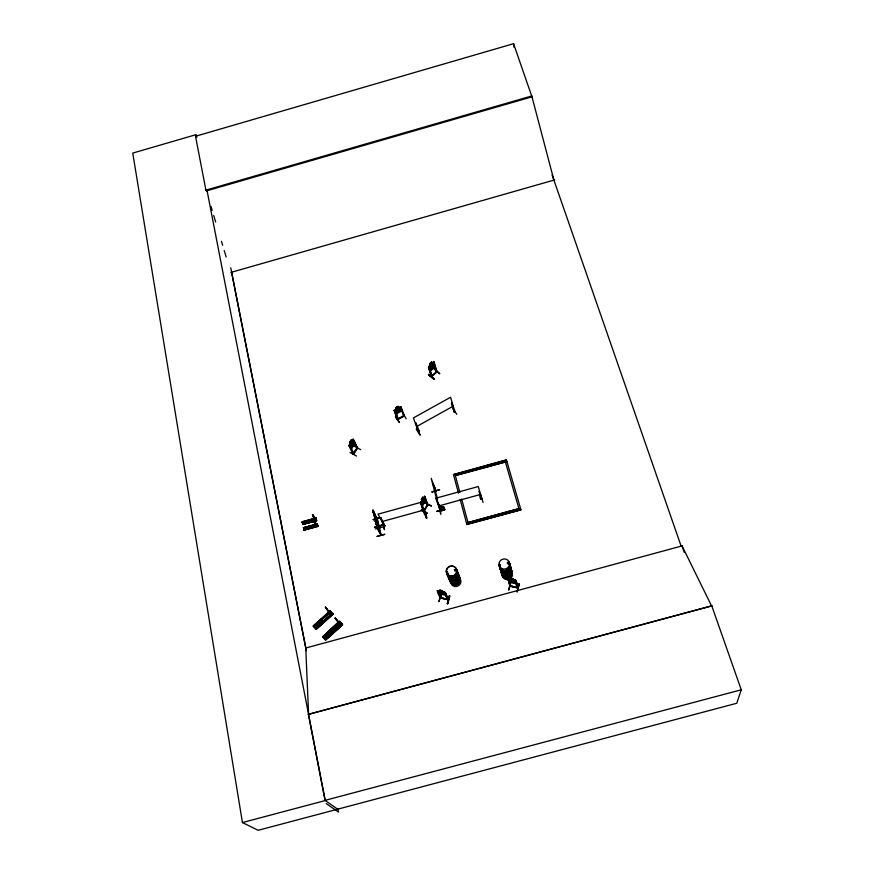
<?xml version="1.0" encoding="UTF-8"?>
<svg xmlns="http://www.w3.org/2000/svg" width="874" height="874" viewBox="0 0 874 874"><rect width="100%" height="100%" fill="white"/><g stroke="black" fill="none" stroke-linecap="round" stroke-linejoin="round"><path stroke-width="1.31" d="M403.58 416.079L404.345 415.565M440.627 510.154L437.83 502.812M432.761 483.256L436.093 491.33L432.849 483.584M317.251 523.613L317.852 526.41L303.933 529.961L303.431 527.426L303.606 528.246L317.437 524.455L317.251 523.624L303.497 527.754M317.852 526.377L317.677 525.558M317.677 525.908L303.89 529.906L317.688 525.624L303.835 529.491L304.01 530.201L317.841 526.356M316.486 519.921L302.677 523.854L316.475 520.041M316.661 520.74L316.486 519.932L302.677 523.723L302.852 524.575L316.65 520.718L302.732 524.258L302.229 521.844L316.071 517.998L316.246 518.828L302.448 522.641L302.229 521.844L302.448 522.608M302.382 522.444L316.06 518.107L316.563 520.511L302.797 524.378M356.516 456.053L349.971 452.481M422.94 500.649L423.715 497.798L423.3 500.299L424.655 499.95L423.114 500.944L422.317 503.795L422.732 501.217L421.443 501.534L422.994 500.496M422.503 505.74L421.607 505.543L422.492 505.827L425.572 500.573L425.66 498.879L424.633 496.323L423.114 498.322L422.721 497.372M424.633 496.323L425.572 500.573M374.902 515.376L374.4 514.961C372.346 507.466 374.553 518.107 374.64 515.955L375.569 518.621L374.749 515.212L377.229 524.334M303.529 527.896L317.349 524.083L303.606 528.278M302.273 521.789L316.082 518.053M302.382 522.39L316.169 518.468M423.519 510.853L424.196 510.416M423.682 510.973L427.495 504.888M427.178 504.735L427.583 505.248L427.462 504.265M353.172 454.283C366.228 434.859 344.673 466.945 357.204 447.63M353.074 453.923L353.489 453.289M441.348 509.498L441.851 506.702L443.948 508.548L443.326 509.782L441.905 509.935L441.108 508.843L441.665 506.833M508.581 562.987L508.493 562.463M508.876 562.911L507.903 563.643M499.655 565.489L500.31 564.844M499.731 565.194L500.431 565.27M500.147 564.888L500.31 565.478M501.272 570.941L501.272 570.318M431.505 365.452L429.702 365.747L431.243 365.977L430.478 368.446L431.701 365.856L433.602 365.496L431.985 365.277L432.761 362.907L431.592 365.321M440.616 510.11L437.743 502.474M440.911 509.99L440.682 510.383M456.152 570.165L454.851 570.7M435.908 490.729L436.082 491.264M454.819 569.979L454.819 570.766M377.076 523.023L376.377 518.959L376.792 521.8M308.369 714.364L711.775 605.868L308.369 714.364L325.03 800.376L337.67 809.204M316.705 524.706L316.923 524.018L317.535 525.252L317.022 524.334M315.962 518.653L315.252 519.167M316.301 524.192L314.738 521.538L316.65 525.809L314.695 523.395M454.786 411.392L454.141 411.807M454.174 411.709L454.884 411.676L450.558 397.266L413.402 417.925L418.515 431.942C417.652 431.374 415.718 421.126 415.478 423.42M314.738 521.538L314.105 520.576L314.607 521.155M307.582 521.308L307.976 522.029M308.708 521.614L308.314 520.893M313.897 518.326L313.482 517.31M314.083 520.707L313.69 520.412M441.96 506.712L443.326 509.782M419.094 431.243L418.406 431.658L418.985 431.352M434.039 379.021L428.478 374.651L434.017 378.824M398.194 418.701C398.533 421.781 396.293 408.77 394.24 410.791L397.681 419.64L404.465 415.871M398.358 419.291L397.441 419.083L397.867 419.618L394.229 410.299M403.591 415.98L404.214 415.358M397.506 419.083L403.504 415.86M404.236 415.696L397.637 419.389L398.315 419.017M397.823 409.469L399.418 407.382L398.457 409.414L400.445 409.808L398.096 409.895L396.556 412.015L397.528 409.928L395.638 409.48L397.867 409.338M401.942 409.491L401.701 411.009L396.392 413.872L395.321 413.26M401.625 411.009L402.062 409.524M377.207 518.588L377.164 519.604L373.056 511.913L374.957 517.998L379.032 525.984C376.181 527.601 370.882 499.251 373.711 514.01M378.977 527.809L380.835 535.325M381.064 535.052L376.923 527.459L377.36 528.06M381.031 534.975L379.502 528.125L375.296 520.139L378.136 525.165L376.137 517.747L378.049 525.187M376.825 518.533L378.65 525.951M517.146 587.328L517.288 587.962L517.342 587.284M517.332 587.328L517.244 587.896M510.777 586.225L517.911 587.415M517.08 591.862L519.047 583.832L517.189 591.862M517.867 590.649L519.112 583.854M509.848 585.951L510.722 586.443L510.678 585.766M513.289 579.582L516.064 580.576L518.031 587.754L509.99 585.635M515.114 580.085L508.821 578.566L513.06 578.741L513.267 579.67L512.951 578.839L510.416 578.26L510.667 579.014L509.4 578.981L509.837 580.533L513.89 582.073L515.059 581.723L514.633 580.172L513.202 579.582M515.431 581.199L516.239 581.101L515.431 581.199L517.146 587.841L515.496 580.926M516.064 580.576L515.103 580.019M481.803 498.945L481.257 499.098M507.925 578.73L508.843 578.686M515.999 580.478L518.02 588.082L509.935 586.236L508.165 579.265L508.908 579.429L510.82 586.399M510.11 585.635L510.722 586.443L508.908 579.429M508.526 589.884L510.962 582.128M508.876 589.95L510.886 582.084M440.135 510.055L441.162 510.329L440.332 510.613L435.7 498.267L478.264 486.545L481.945 499.12C478.755 500.594 479.968 489.047 478.963 491.57M440.234 509.99C439.928 511.115 441.436 509.586 440.201 510.307M425.496 514.371L424.589 514.6L425.299 514.13M441.02 597.991L448.307 599.608L440.332 597.794M447.401 603.628L449.465 595.642L447.805 603.759L447.302 603.519M447.783 603.737L449.946 595.86M441.108 508.843L441.632 506.942M447.532 599.684L444.724 593.217L445.532 593.107L448.318 599.826L440.441 598.024M441.294 597.86L440.398 597.466L448.471 599.52L445.292 592.517L438.125 590.595L439.917 591.13C438.125 589.24 442.757 590.234 442.408 591.709L444.32 592.037M437.415 590.693L439.633 593.817L445.762 595.369L446.166 594.648M447.499 599.422L444.8 592.943M439.819 591.086L439.447 590.267L442.113 590.89M439.589 593.828L437.317 590.66L438.18 590.627M441.141 593.807L438.934 601.673L441.479 593.774M440.485 597.488C441.599 600.241 435.328 589.972 438.344 591.436L441.392 597.914M441.206 597.947L441.315 598.187M437.317 590.66L438.147 590.715M441.228 598.166L438.344 591.436M376.071 520.216L375.296 516.905L375.492 517.758M711.775 605.868L741.25 689.804L736.782 703.253L258.136 830.3L242.448 822.554L132.75 153.092L196.224 134.607L196.748 137.284M427.899 504.648L423.868 511.257L420.776 503.632L421.148 503.02L424.316 510.503M427.812 504.451L424.6 496.41M420.241 434.881L416.537 428.631M431.385 376.465L428.511 367.462L429.014 366.982L432.127 376.279L431.734 375.776L431.385 376.574L436.858 371.363M436.661 371.133L436.41 371.811M421.923 500.441L421.366 501.884L422.098 503.642L423.082 503.282L424.709 499.338L423.999 497.568L423.191 498.366L422.754 497.262L421.399 499.502L421.858 500.485L421.454 499.458M349.152 445.478L353.402 454.404L349.152 446.068L349.534 445.489L353.828 453.792L353.446 453.355M353.839 453.868L349.534 445.489M352.921 440.343L353.304 439.764L357.597 448.111M507.433 562.561L507.401 563.359M507.936 563.402L508.646 562.998M456.195 569.99L455.212 569.444L454.731 570.547M455.234 570.711L455.671 569.63M447.357 572.099L447.171 572.557M421.246 510.34L426.96 513.289M328.919 611.8L325.707 607.616L330.896 614.28L328.777 611.822M431.658 361.912L429.899 363.682L430.325 364.808L429.844 363.628L431.658 361.912L432.018 363.202L433.045 362.732L433.701 364.862L433.078 366.621L431.395 368.216L430.205 368.162L429.538 366.042L430.194 364.775L428.577 366.949L431.505 376.399M428.642 366.905L434.007 361.803L436.891 371.778L431.658 376.705M481.159 498.726L481.345 499.371L481.869 498.573M482.022 499.098L481.235 499.316M308.817 526.803L309.014 527.612M309.811 527.393L309.341 526.519M425.288 514.065L424.797 514.917L424.666 514.262M331.825 632.164L330.656 632.776M322.233 621.731L322.342 620.988M384.735 525.558L383.904 525.831L384.8 525.558M384.768 525.875L383.948 525.416L384.833 525.886L384.036 526.093M339.811 623.512L324.56 636.851L339.636 623.348C339.243 622.987 341.33 623.228 339.899 622.048L341.188 623.599M330.208 612.357L331.028 612.237L330.339 611.396L331.628 612.947M426.949 513.333L421.421 510.023M431.21 506.057L424.327 502.572L431.461 505.86M423.803 510.984L427.408 505.096M421.476 499.535L422.754 497.262M420.929 502.015L421.847 500.409M424.677 496.454L420.645 503.063M424.458 497.59C424.098 495.176 426.588 504.484 427.528 505.216M444.637 509.935L443.752 506.559L440.343 507.63L441.151 510.766L444.637 509.935L441.315 510.853M357.16 447.696L356.931 448.57M360.689 449.684L354.156 446.122M352.681 439.666L349.097 445.532M349.764 445.609L349.152 446.068M349.873 442.069L350.387 443.085L349.862 441.993L351.206 439.906L351.676 441.042L353.347 439.229L357.542 448.144M454.917 411.73L454.272 412.015L451.541 403.056L452.164 402.706L451.683 403.264L454.272 412.015M394.185 410.398L400.915 406.563L404.443 415.937M381.162 535.238L376.923 527.459M378.999 525.908L377.349 518.85M428.675 374.258L434.094 378.999M433.788 379.261L428.478 374.651M445.685 595.325L446.133 594.735M445.762 595.369L446.253 594.67L445.216 592.517M507.401 562.572L508.526 562.255M500.343 565.336L499.611 565.347M427.43 504.254L424.589 496.858M447.652 572.721L446.909 572.492M308.85 526.858L309.516 526.585M309.713 527.514L308.981 527.568M320.769 620.802L321.348 620.387M321.37 622.102L322.189 621.665M441.261 508.155L441.741 506.745M357.226 448.045L353.522 454.294M357.226 448.635L353.304 439.764M396.381 408.748L395.398 409.742L396.184 411.741L397.637 411.971L399.735 410.802L400.532 409.327L399.757 407.317L398.489 407.579L398.096 406.355L395.835 407.612L396.293 408.759M431.865 375.82L436.519 372.138L433.417 362.819M439.524 373.832L434.138 369.068M429.2 367.146L428.511 367.462M433.602 362.972L433.908 362.349L436.705 371.526M430.445 370.587L434.662 366.577C436.192 361.781 431.712 373.285 429.527 369.986M378.529 525.274C380.747 530.343 373.285 513.967 374.902 518.697M325.347 639.735L342.575 624.855L341.658 623.828L342.379 624.615L325.467 639.877L322.659 636.709L323.358 637.507L340.248 622.266L340.784 622.714L339.549 621.49L322.703 636.764L339.396 621.239L337.681 622.78L338.118 623.315M335.168 617.962L340.456 624.943L335.179 618.442L335.649 618.901M336.184 619.688L335.31 618.322L335.78 618.781M336.796 620.059L335.354 618.126M337.408 620.868L336.927 619.939M322.801 636.873L339.396 621.239M339.92 621.917L323.009 637.113M323.183 637.31L340.052 621.917L340.565 622.506M323.544 637.725L340.194 622.201L340.652 622.561M340.259 622.496L340.609 622.277M339.68 621.633L342.302 624.56L325.412 639.823L324.778 639.102L340.674 624.724M324.909 639.244L341.81 623.949L324.778 639.102M326.166 638.654L342.062 624.276M326.155 608.053L325.478 607.146L326.024 608.173M326.581 608.981L331.028 614.16L325.347 607.255M329.848 610.609L330.296 611.144L328.591 612.685L328.143 612.139L329.848 610.609L333.027 614.204L316.18 629.367L333.016 614.204M316.18 629.367L313.263 626.035L330.055 610.828L331.202 612.095L330.689 611.614M313.558 626.418L330.492 611.265L331.115 611.997L330.514 611.429L313.722 626.603L330.656 611.571M315.077 626.123L329.935 612.488M316.322 627.521L332.24 613.286L332.743 613.909L315.962 629.116L315.263 628.33L332.251 613.329L332.819 613.963M415.969 422.852L419.28 431.516L418.93 430.98L418.57 431.581M419.149 431.625L418.406 431.308M453.988 411.468L454.655 411.151M403.548 415.696L404.356 416.013M395.463 416.723L399.331 422.382M416.232 428.992L419.957 435.044M440.988 510.307L440.846 509.739M436.05 491.308L431.199 478.318L436.312 498.016L441.02 510.46C441.796 508.766 436.399 501.403 438.202 502.779M455.059 569.87L455.769 569.859M431.767 376.115L429.014 366.982M448.187 599.619L448.373 599.335M330.438 631.312L331.104 631.061M439.819 373.537L434.454 368.981M353.347 439.229L352.681 439.611M452.983 408.54L456.774 414.331M416.581 426.567L453.191 406.17M395.867 407.677L398.14 406.421M394.982 410.66L394.24 410.791M403.875 416.243L400.478 407.612L400.969 407.055M395.452 416.745L399.418 422.546M402.597 412.779L406.202 418.777M425.529 514.699L420.427 502.474L378.038 514.152L384.09 525.678M382.965 522.291L384.44 529.72L383.085 522.281M439.218 506.658L440.813 514.218L439.218 506.8M418.963 431.319L418.679 431.887M441.676 507.04L443.806 509.236M513.551 43.7L195.514 136.268L205.925 190.139L206.34 190.936L531.982 96.839L513.551 43.7L513.988 47.283M205.925 190.139L531.884 95.932M230.812 272.448L554.673 179.902M373.318 512.131L373.438 511.388L377.426 519.527M374.4 513.224L376.432 520.62L375.066 514.961M374.116 515.267L375.536 518.413L374.411 513.748M379.567 517.637L373.154 519.659M380.922 517.55L373.165 519.691L380.955 517.67M376.978 518.872L373.143 510.842M384.724 525.94L381.064 518.511L380.299 518.457M421.585 507.095C421.913 505.325 424.961 516.523 424.6 514.327M376.235 520.434L377.349 523.155L375.219 516.578M376.585 523.122L377.721 527.83L375.328 521.319M376.301 524.695L375.82 523.734M480.973 495.187L483.038 502.452M382.648 524.815C370.215 528.879 373.373 527.59 382.812 525.34M382.725 524.968L374.924 527.011L375.088 527.546M375.296 528.956L383.118 526.946M426.578 518.107L424.513 510.711L426.414 517.998M426.534 518.107L424.567 510.7L426.916 518.031M377.076 536.341L384.91 534.287L377.142 536.472M431.898 491.898L439.622 489.713L431.964 492.062M444.702 509.181L436.913 511.312L444.691 509.149M458.479 493.144L453.475 474.582L506.439 459.953L520.926 509.848L466.858 524.422L520.926 509.848M312.586 514.6L312.663 515.54M505.609 461.942L455.343 475.554L506.898 461.592M315.121 518.555L313.548 515.889L315.459 520.161L313.744 518.238M312.695 515.977L313.351 516.873M314.651 518.61L316.06 518.227M302.349 522.171L316.137 518.304M316.017 519.08L316.344 519.615L315.733 518.38L315.733 519.003M313.952 521.811L314.673 522.98M314.006 521.92L314.542 522.543M315.678 523.996L317.251 523.854M303.857 529.557L317.688 525.689M374.717 516.49L375.427 518.938L375.099 516.61M375.186 517.408L374.367 515.496M381.84 521.614L423.595 510.121M438.639 505.98L480.569 494.444M681.097 546.042L681.993 545.802L711.709 606.185M308.609 714.593L305.758 648.016L682.037 545.911L684.276 552.357M325.03 800.376L741.25 689.804M242.448 822.554L325.27 800.551L207.094 190.718M682.037 545.911L681.13 546.141L552.128 174.997M433.952 361.869L432.073 363.103M510.645 586.203L518.053 587.536M481.793 498.595L481.88 499.218M439.95 591.043L438.737 590.999L441.042 593.457L444.549 593.697L442.069 590.813M376.628 524.487L377.754 528.016L375.667 521.789L376.716 524.717M508.111 563.741L507.565 563.457M443.162 507.455L441.851 506.702M508.089 579.538L508.832 579.702M437.535 591.545L438.267 591.709M444.724 593.217L445.456 593.391M421.65 505.467L422.437 505.696M447.324 603.519L449.465 595.642M350.496 448.176L351.468 448.559L354.702 443.708L354.68 441.971L354.647 443.719L351.446 448.646L350.518 448.296M507.532 563.02L507.958 563.337A5.288 5.058 -11.5 0 1 510.099 569.782A5.288 5.058 -11.5 0 1 503.511 572.503A5.353 5.135 -11.5 0 1 500.125 566.341M510.023 586.246L507.947 578.643L508.679 580.893M330.066 631.891L330.711 632.842M444.287 592.059L445.27 592.605M421.399 509.859L427.091 512.863M349.36 444.495L350.376 443.02L349.917 444.451L350.856 446.352L351.949 446.111L353.249 444.145L353.544 442.277L352.615 440.365L351.741 441.075L351.206 439.906M442.058 506.789L443.719 507.892M326.221 803.577L338.5 812.055L337.899 809.051M331.486 631.137L331.923 631.989M442.091 506.887L443.948 508.548M332.765 613.909L315.765 628.898M342.324 624.56L325.412 639.823M325.576 607.222L326.581 608.337M342.575 624.855L325.652 640.085M314.061 626.986L313.176 625.992L330.208 611.079M340.303 625.718L337.976 623.173M328.449 612.532L331.038 615.438L330.536 614.815M333.245 632.743L330.634 629.793M318.759 626.472L316.18 623.555M324.527 635.3L327.073 638.184M313.176 514.983L313.416 515.507M337.539 620.759L340.587 624.823L336.315 619.568M317.557 627.434L315.044 624.582M325.674 634.262L328.22 637.146M317.896 622.015L320.408 624.855M321.938 623.49L319.414 620.649M331.464 634.218L328.919 631.345M321.129 619.12L323.653 621.96M304.797 527.098L305.288 529.513M306.228 529.262L305.769 526.902M307.637 528.868L307.178 526.509M304.13 523.876L303.671 521.516M308.883 528.53L308.424 526.17M305.059 523.613L304.611 521.265M306.468 523.231L306.009 520.871M309.822 525.787L310.292 528.147M307.714 522.881L307.255 520.533M322.145 620.584L322.397 621.283M309.112 522.499L308.653 520.15M316.268 526.29L315.842 524.116M314.454 518.173L314.968 520.587M315.208 518.861L316.082 518.981L315.853 518.348L316.224 519.648M380.977 534.604L377.044 527.393L375.296 520.139M379.316 528.89L375.328 520.86L379.589 528.65M375.241 521.341L375.842 522.346L375.7 521.428M374.738 518.031L378.529 525.438M375.383 517.834L376.268 519.538M373.122 510.744L374.498 513.278M373.056 511.913L373.657 512.929L373.526 512.022M373.821 513.235L375.252 517.211M374.782 515.31L376.159 517.812M384.866 525.82L381.064 518.511M437.393 590.78L440.594 597.729M440.081 590.474L441.676 590.846M313.176 515.223L313.548 515.889M314.935 523.668L314.432 522.576M422.47 506.68L423.814 510.219M425.092 499.644L427.484 505.292M313.995 521.625L313.602 520.609M444.757 509.334L436.978 511.498M467.994 522.565L461.658 499.021M453.475 474.582L506.439 459.953M455.059 474.418L459.899 492.488M428.577 366.851L429.593 369.921M434.465 366.25L436.159 372.04M312.728 515.758L312.389 514.764M313.93 521.439L313.58 520.434M211.005 206.461L212.163 210.339M213.726 215.517L215.66 221.985M221.493 241.388L222.652 245.277M224.203 250.445L226.148 256.923M375.754 519.801L376.202 521.319M507.128 574.185L507.117 574.131A5.277 5.058 -11.4 0 1 500.496 569.313M510.929 578.413L512.557 578.785M460.15 499.436L466.935 524.651M531.982 96.839L553.908 180.12M434.192 486.272L437.557 499.24M441.883 507.128L442.626 510.034M505.391 462.007L519.396 510.263M317.043 523.985L317.415 525.285M305.758 648.016L306.293 650.682L231.566 272.229M230.758 267.794L306.261 650.158M441.763 507.117L441.905 509.935M354.56 442.004L354.582 443.686M454.502 569.979A5.255 5.026 -23.5 0 1 458.184 575.693A5.255 5.026 -23.5 0 1 452.514 579.932A5.255 5.026 -23.5 0 1 447.849 574.95M454.48 569.793A5.331 5.091 -23.5 0 1 458.107 576.032A5.331 5.091 -23.5 0 1 451.552 579.746A5.331 5.091 -23.5 0 1 447.936 573.508M457.386 572.721A5.222 5.004 -23.5 0 1 457.856 579.167A5.222 5.004 -23.5 0 1 451.377 580.937A5.222 5.004 -23.5 0 1 448.679 575.103M456.075 569.192A5.353 5.113 -23.5 0 1 456.545 575.78A5.353 5.113 -23.5 0 1 449.913 577.594A5.353 5.113 -23.5 0 1 447.149 571.629M454.371 569.662A5.255 5.026 -23.5 0 1 457.954 575.802A5.255 5.026 -23.5 0 1 451.487 579.473A5.255 5.026 -23.5 0 1 447.914 573.322M447.106 571.53A5.353 5.113 -23.5 0 0 449.87 577.495A5.353 5.113 -23.5 0 0 456.512 575.682A5.353 5.113 -23.5 0 0 456.031 569.094A5.277 5.047 -23.5 0 1 456.403 575.54A5.277 5.047 -23.5 0 1 449.859 577.321A5.277 5.047 -23.5 0 1 447.127 571.432M458.937 576.403A5.266 5.047 -23.6 0 1 457.091 584.717A5.266 5.047 -23.6 0 1 449.946 580.118M459.484 578.009A5.168 4.949 -23.6 0 1 458.293 585.864A5.168 4.949 -23.6 0 1 450.82 582.925M457.473 572.885A5.244 5.015 -23.5 0 1 457.943 579.353A5.244 5.015 -23.5 0 1 451.443 581.123A5.244 5.015 -23.5 0 1 448.733 575.278M457.091 573.672A5.288 5.058 -23.6 0 1 459.287 579.79A5.288 5.058 -23.6 0 1 453.377 583.155A5.288 5.058 -23.6 0 1 449.138 578.184M458.806 576.25A5.2 4.971 -23.6 0 1 456.982 584.455A5.2 4.971 -23.6 0 1 449.935 579.91M457.135 573.934A5.211 4.993 -23.6 0 1 459.309 579.975A5.211 4.993 -23.6 0 1 453.475 583.286A5.211 4.993 -23.6 0 1 449.291 578.38M458.063 574.404A5.222 4.993 -23.6 0 1 456.239 582.63A5.222 4.993 -23.6 0 1 449.16 578.075M500.234 566.472A5.288 5.058 -11.5 0 0 503.511 572.503A5.353 5.135 -11.5 0 0 510.132 569.706A5.353 5.135 -11.5 0 0 507.958 563.107M510.361 566.887A5.255 5.036 -11.4 0 1 507.171 574.338A5.255 5.036 -11.4 0 1 500.584 569.553M510.318 566.636A5.277 5.058 -11.4 0 1 507.117 574.12M508.537 561.971A5.386 5.146 -11.6 0 1 509.138 568.57A5.386 5.146 -11.6 0 1 502.463 570.394A5.386 5.146 -11.6 0 1 499.557 564.418M507.87 562.954A5.288 5.069 -11.5 0 1 510.012 569.466A5.288 5.069 -11.5 0 1 503.413 572.186A5.288 5.069 -11.5 0 1 500.136 566.144A5.364 5.135 -11.5 0 0 503.424 572.361A5.364 5.135 -11.5 0 0 510.11 569.608A5.364 5.135 -11.5 0 0 507.936 563.009M510.066 565.707A5.31 5.08 -11.6 0 1 499.655 567.182M508.515 562.135A5.31 5.08 -11.6 0 1 509.892 564.386M508.515 561.873A5.386 5.157 -11.6 0 1 509.116 568.471A5.386 5.157 -11.6 0 1 502.43 570.296A5.386 5.157 -11.6 0 1 499.524 564.32A5.31 5.08 -11.6 0 0 502.43 570.121A5.31 5.08 -11.6 0 0 509.018 568.319A5.31 5.08 -11.6 0 0 508.428 561.807M510.536 569.487A5.222 5.015 -11.2 0 1 511.126 575.911A5.222 5.015 -11.2 0 1 504.648 577.681A5.299 5.08 -11.2 0 1 501.72 571.738M501.829 571.869A5.222 5.015 -11.2 0 0 504.648 577.681A5.299 5.08 -11.2 0 0 511.159 575.846A5.299 5.08 -11.2 0 0 510.558 569.335M511.793 572.088A5.2 4.993 -11.1 0 1 509.892 578.959M508.646 579.473A5.2 4.993 -11.1 0 1 502.113 574.721M510.853 568.635A5.244 5.026 -11.3 0 1 506.996 576.206A5.244 5.026 -11.3 0 1 501.272 569.99M501.731 571.552A5.222 5.015 -11.2 0 0 504.56 577.364A5.222 5.015 -11.2 0 0 511.039 575.605A5.222 5.015 -11.2 0 0 510.449 569.182A5.299 5.08 -11.2 0 1 511.126 575.748A5.299 5.08 -11.2 0 1 504.56 577.539A5.299 5.08 -11.2 0 1 501.698 571.64M510.864 568.395A5.32 5.102 -11.3 0 1 506.953 576.075A5.32 5.102 -11.3 0 1 501.141 569.761M351.599 443.227L350.004 444.123L351.446 443.959L351.14 446.548L351.861 443.741L353.533 442.91L352.025 443.096L352.364 440.605L351.687 443.249M516.064 583.351L509.75 581.909C506.188 579.637 514.895 584.608 515.999 583.308L516.654 582.805L516.064 583.351M439.054 591.195L441.151 592.517L439.83 593.064L441.763 592.812L444.429 594.101L442.244 592.769L443.544 592.277L441.643 592.463L439.054 591.195M509.717 579.178L511.694 580.522L510.187 581.101L512.284 580.828L514.873 582.139L512.809 580.773L514.283 580.249L512.23 580.467L509.717 579.178M424.032 500.452L422.776 502.528L422.055 500.758L423.322 498.683L424.032 500.452M422.634 497.94L421.956 499.6L422.634 497.94M351.261 440.922L350.43 442.189L351.261 440.922M351.916 441.425L350.616 443.391L351.556 445.292L352.845 443.326L351.916 441.425M431.428 362.535L430.456 363.945L431.428 362.535M432.138 363.584L430.445 365.19L431.111 367.309L432.794 365.714L432.138 363.584M332.448 613.504L315.667 628.777L332.459 613.581M397.768 406.891L396.545 408.005L397.768 406.891M398.631 407.94L396.523 409.108L397.309 411.119L399.407 409.95L398.631 407.94M377.317 524.28L378.606 530.005L377.317 524.28M518.927 508.602L466.476 522.991L518.927 508.602M513.278 579.866L510.755 579.287L511.181 580.839L513.704 581.418L513.278 579.866M442.55 591.895L440.07 591.316L440.758 592.812L443.227 593.391L442.55 591.895M329.935 635.595L327.324 632.634L329.935 635.595M377.426 526.607L375.995 522.641L377.426 526.607M450.066 576.053A5.31 5.069 -23.4 0 0 456.632 569.695A5.31 5.069 -23.4 0 0 447.859 567.543A5.31 5.069 -23.4 0 0 450.066 576.053M450.088 576.108A5.31 5.069 -23.4 0 0 456.654 569.75A5.31 5.069 -23.4 0 0 447.881 567.608A5.31 5.069 -23.4 0 0 450.088 576.108M501.61 568.471A5.32 5.08 -11.7 0 0 509.575 563.916A5.32 5.08 -11.7 0 0 501.61 559.644A5.32 5.08 -11.7 0 0 501.61 568.471"/></g></svg>
